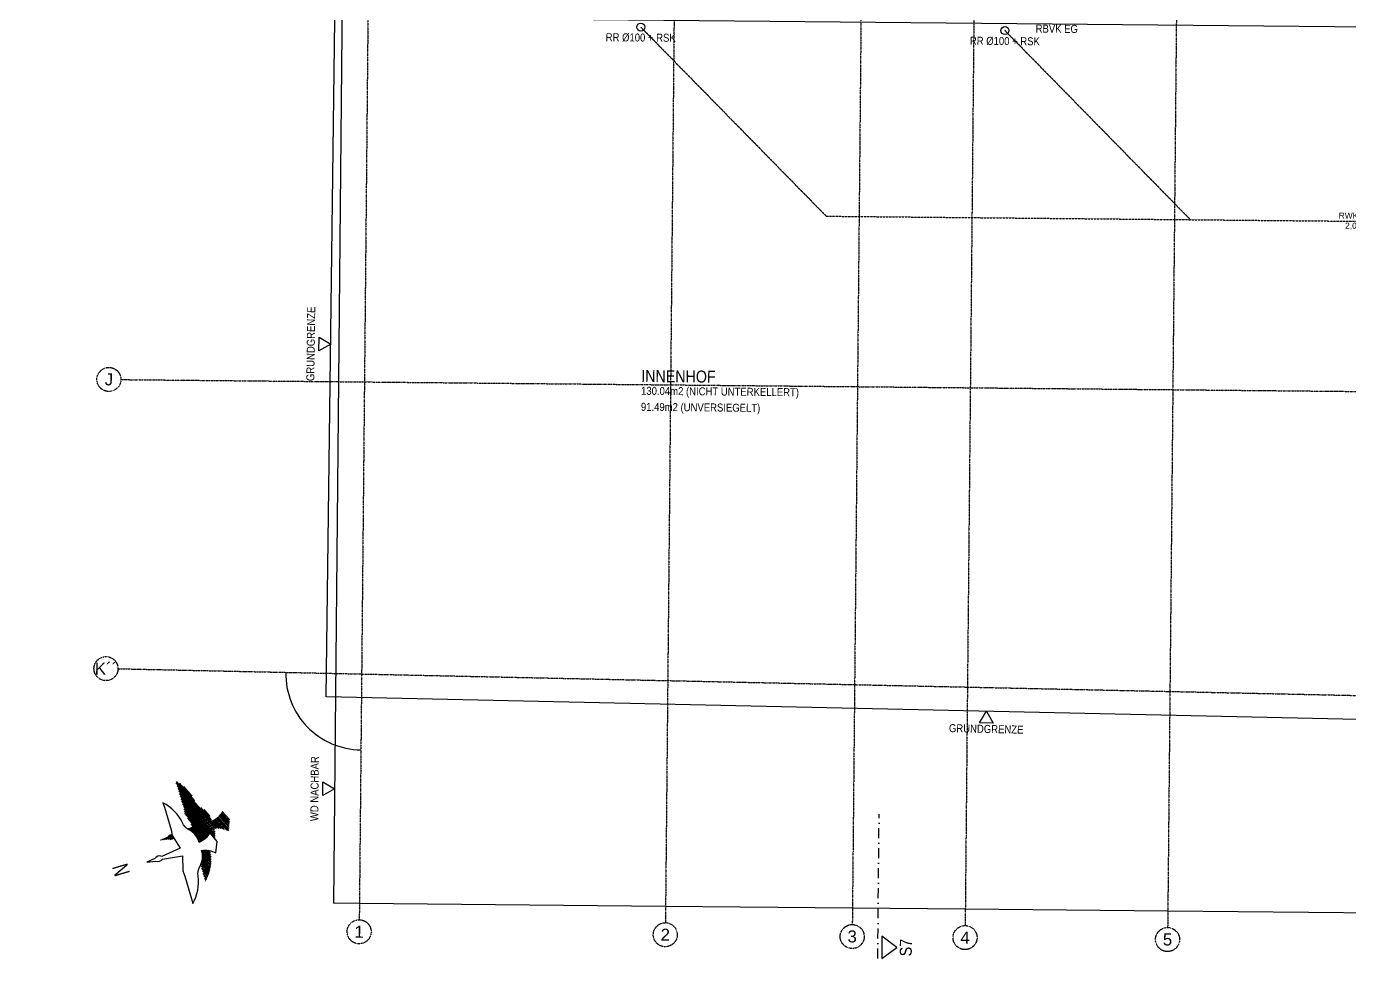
# Model space of a CAD drawing. Header units: millimetres. Extents: x 129024 to 200890, y -97881 to 32593.
# Drawn here: x 157129 to 173659, y -58961 to -47318 of the extents above; entities that cross this region are included whole.
import ezdxf
from ezdxf.enums import TextEntityAlignment as Align

# ---------------------------------------------------------------- set-up
doc = ezdxf.new("R2010")
doc.units = ezdxf.units.MM
for name, pattern in [('DASHDOT', [1, 0.5, -0.25, 0, -0.25]), ('HIDDEN', [0.375, 0.25, -0.125]), ('STRICHPUNKT', [1, 0.5, -0.25, 0, -0.25]), ('STRICHPUNKTX2', [2, 1, -0.5, 0, -0.5])]:
    doc.linetypes.add(name, pattern=pattern)
for name, color, linetype in [('00-TXT---------M0', 8, 'Continuous'), ('01-SCH-G00-Lk2-M0', 8, 'STRICHPUNKTX2'), ('01-SYM-G00-Lk2-M0', 8, 'Continuous'), ('01-TXT---------M0', 1, 'Continuous'), ('01-TXT---------PP', 1, 'Continuous'), ('01-TXT-G00-Lk2-M0', 1, 'Continuous'), ('02-ANS-G00-LK2-M0', 8, 'Continuous'), ('02-AXO-G00-Lk2-M0', 8, 'STRICHPUNKT'), ('02-DIM-G00-Lk2-ACHSEN', 251, 'Continuous'), ('02-WDA-G00-Lk2-M0', 8, 'Continuous'), ('03-SYM-G00-LK2-M0', 8, 'Continuous'), ('07-RWK-G00-Lk2-M0', 150, 'HIDDEN'), ('07-RWK-G00-Lk2-TXT', 150, 'Continuous'), ('07-TXT---------M0', 8, 'Continuous'), ('09-FIL-G00-LK2-BLAU', 161, 'Continuous'), ('09-VER-G00-Lk2-GRUNDSTÜCKSGRENZE', 161, 'Continuous')]:
    doc.layers.add(name, color=color, linetype=linetype)
doc.styles.add('ARIAL', font='arial.ttf', dxfattribs={"width": 0.85})
doc.styles.add('NORM7', font='norm.shx', dxfattribs={"width": 0.65})
doc.styles.get("Standard").update_dxf_attribs({"font": 'arial.ttf'})
doc.dimstyles.new('pp chromy&schneider', dxfattribs={"dimscale": 0.005, "dimtxt": 25, "dimasz": 10, "dimexe": 0, "dimexo": 0, "dimgap": 5, "dimtad": 1, "dimdec": 1, "dimlfac": 100, "dimrnd": 0.1, "dimzin": 9, "dimdsep": 46, "dimtxsty": 'ARIAL', "dimblk": 'c&s kote', "dimcen": 0, "dimse1": 1, "dimse2": 1, "dimclrd": 8, "dimclrt": 8, "dimadec": 0, "dimazin": 0, "dimtfac": 0.75, "dimtdec": 1, "dimtix": 1, "dimtmove": 2, "dimatfit": 0, "dimldrblk": 'NONE', "dimfxl": 1, "dimtolj": 1, "dimlwd": -1, "dimarcsym": 0})

# ---------------------------------------------------------------- blocks, each defined once
blk = doc.blocks.new('01-HK3')
blk.add_lwpolyline([(0, 0), (0.0423, 0.0732), (-0.0423, 0.0732)], close=True)
at = {"color": 0, "style": 'ARIAL', "width": 0.85}
blk.add_attdef('HEIGHT', text='', height=0.05, dxfattribs=at).set_placement((0, 0.35), align=Align.TOP_CENTER)
blk = doc.blocks.new('01-SQM')
at = {"layer": '01-TXT---------M0', "color": 1, "style": 'ARIAL', "width": 0.85}
blk.add_attdef('ROOM', (0, 0), '', height=0.15, dxfattribs=at)
blk.add_attdef('AREA', text='', height=0.1, dxfattribs=at).set_placement((0, -0.06), align=Align.TOP_LEFT)
at = {"layer": '01-TXT---------PP', "color": 1, "style": 'ARIAL', "width": 0.85}
blk.add_attdef('NR', text='', height=0.15, dxfattribs=at).set_placement((-0.117, 0), align=Align.RIGHT)
blk.add_attdef('FLOOR', text='', height=0.1, dxfattribs=at).set_placement((0, -0.26), align=Align.TOP_LEFT)
blk = doc.blocks.new('03-rar')
blk.add_circle((0, 0), 0.05)
at = {"layer": '01-TXT---------M0', "color": 8, "style": 'ARIAL', "width": 0.85}
blk.add_attdef('RR', text='', height=0.1, dxfattribs=at).set_placement((0, 0.1), align=Align.CENTER)
blk = doc.blocks.new('*X12')
at = {"color": 0}
for p, q in [((18.51, 8.999), (18.515, 9.005)), ((18.516, 8.97), (18.528, 8.982)), ((18.522, 8.94), (18.54, 8.959)), ((18.527, 8.911), (18.553, 8.936)), ((18.533, 8.881), (18.566, 8.914)), ((18.536, 8.778), (18.606, 8.848)), ((18.539, 8.852), (18.578, 8.891)), ((18.539, 8.816), (18.591, 8.868)), ((18.542, 8.749), (18.626, 8.833)), ((18.554, 8.725), (18.642, 8.813)), ((18.569, 8.705), (18.654, 8.79)), ((18.653, 7.799), (19.461, 8.607)), ((18.655, 8.755), (18.661, 8.762)), ((18.677, 7.964), (19.24, 8.528)), ((18.688, 7.799), (19.517, 8.628)), ((18.699, 7.951), (19.293, 8.545)), ((18.721, 7.938), (19.349, 8.566)), ((18.725, 7.801), (19.573, 8.648)), ((18.745, 7.926), (19.405, 8.587)), ((18.767, 7.807), (19.629, 8.669)), ((18.814, 7.819), (19.685, 8.69)), ((18.848, 7.817), (19.741, 8.71)), ((18.854, 7.788), (19.803, 8.737)), ((18.858, 7.756), (19.838, 8.736)), ((19.436, 8.299), (19.802, 8.665)), ((19.535, 8.363), (19.738, 8.566)), ((18.553, 8.088), (18.832, 8.367)), ((18.568, 8.067), (18.845, 8.344)), ((18.583, 8.048), (18.857, 8.321)), ((18.6, 8.029), (18.917, 8.345)), ((18.618, 8.011), (19.038, 8.431)), ((18.637, 7.995), (19.145, 8.503)), ((18.656, 7.979), (19.192, 8.515)), ((18.742, 8.312), (18.82, 8.39)), ((18.785, 8.391), (18.808, 8.413)), ((17.667, 7.945), (17.679, 7.956)), ((17.691, 7.933), (17.73, 7.972)), ((17.716, 7.923), (17.782, 7.989)), ((17.741, 7.913), (17.838, 8.01)), ((17.767, 7.903), (17.894, 8.03)), ((17.794, 7.894), (17.95, 8.051)), ((17.821, 7.886), (18.006, 8.071)), ((17.849, 7.879), (18.041, 8.071)), ((17.877, 7.872), (18.069, 8.063)), ((17.907, 7.866), (18.097, 8.057)), ((17.937, 7.861), (18.128, 8.052)), ((17.968, 7.857), (18.161, 8.049)), ((18, 7.853), (18.196, 8.049)), ((18.033, 7.851), (18.234, 8.052)), ((18.068, 7.85), (18.276, 8.059)), ((18.103, 7.85), (18.325, 8.072)), ((18.14, 7.852), (18.35, 8.061)), ((18.179, 7.855), (18.355, 8.031)), ((18.219, 7.86), (18.358, 7.999)), ((18.262, 7.867), (18.359, 7.965)), ((18.526, 8.132), (18.55, 8.155)), ((18.539, 8.109), (18.629, 8.199)), ((19.037, 7.9), (19.293, 8.156)), ((19.107, 7.935), (19.256, 8.084)), ((18.304, 7.875), (18.358, 7.928)), ((18.342, 7.877), (18.352, 7.887)), ((18.82, 7.506), (19.097, 7.783)), ((18.829, 7.55), (19.08, 7.802)), ((18.845, 7.602), (19.064, 7.821)), ((18.854, 7.646), (19.05, 7.842)), ((18.854, 7.505), (19.114, 7.765)), ((18.858, 7.686), (19.036, 7.864)), ((18.859, 7.722), (19.023, 7.886)), ((18.889, 7.504), (19.133, 7.748)), ((18.923, 7.503), (19.152, 7.732)), ((18.957, 7.502), (19.173, 7.717)), ((18.992, 7.501), (19.194, 7.703)), ((19.026, 7.5), (19.216, 7.69)), ((19.061, 7.499), (19.24, 7.679))]:
    blk.add_line(p, q, dxfattribs=at)
blk = doc.blocks.new('nordente')
blk.add_line((-0.464, -0.529), (-0.461, -0.54))
blk.add_lwpolyline([(0.89, 0.003), (0.671, 0.036, 0.372109), (0.492, 0.036), (-0.006, 0.104), (0.091, 0.466), (0.077, 0.605), (0.077, 1.193), (0.084, 1.315, 0.167923), (-0.239, 0.696, -0.165355), (-0.351, 0.48, 0.21005), (-0.504, 0.107, -0.179114), (-0.831, 0.271), (-0.938, 0.003), (-0.831, -0.265, -0.179114), (-0.504, -0.102, 0.21005), (-0.351, -0.474, -0.165355), (-0.239, -0.69, 0.167923), (0.084, -1.309), (0.077, -1.188), (0.077, -0.599), (0.091, -0.46), (-0.006, -0.098), (0.492, -0.031, 0.372109), (0.671, -0.031)], format="xyb", close=True)
at = {"xscale": 1.124999999999997, "yscale": 1.124999999999997, "zscale": 1.124999999999997, "rotation": 249.7859252661306}
blk.add_blockref('*X12', (-1.902, 22.615), dxfattribs=at)
at = {"style": 'NORM7', "width": 0.75}
blk.add_text('N', height=0.394, rotation=270, dxfattribs=at).set_placement((1.368, 0.003), align=Align.CENTER)
blk = doc.blocks.new('schnittführung')
at = {"color": 4, "linetype": 'DASHDOT', "ltscale": 0.25}
blk.add_line((0.237, -0.138), (0.237, 1.662), dxfattribs=at)
blk.add_line((0.237, -0.138), (0.237, 1.662), dxfattribs=at)
blk.add_line((0.237, -0.138), (0.237, 1.662), dxfattribs=at)
at = {"color": 4}
blk.add_lwpolyline([(0.187, 0.138), (0.187, -0.138), (0, 0)], close=True, dxfattribs=at)
at = {"layer": '07-TXT---------M0', "color": 9, "style": 'ARIAL', "text_generation_flag": 6, "width": 0.85}
blk.add_attdef('SCHNITT', text='', height=0.15, rotation=270, dxfattribs=at).set_placement((-0.037, 0), align=Align.CENTER)
blk = doc.blocks.new('c&s kote')
at = {"color": 8}
for p, q in [((0, -2), (0, 2)), ((0, 2), (0, -2)), ((-2, 0), (2, 0)), ((2, 0), (-2, 0))]:
    blk.add_line(p, q, dxfattribs=at)
blk.add_circle((0, 0), 0.5, dxfattribs=at)
blk = doc.blocks.new('*D555')
at = {"layer": '02-DIM-G00-Lk2-ACHSEN', "color": 8, "transparency": 16777216}
blk.add_arc((189767, -26285), 378, 359.4577, 89.4425, dxfattribs=at)
at = {"layer": 'Defpoints', "color": 0, "transparency": 16777216}
for p in [(189791, -23821), (158479, -25985), (190096, -26099), (192167, -26308), (189455, -58747)]:
    blk.add_point(p, dxfattribs=at)
at = {"layer": '02-DIM-G00-Lk2-ACHSEN', "color": 8, "transparency": 16777216, "xscale": 0.05, "yscale": 0.05, "zscale": 0.05}
for p, rotation in [((189771, -25907), 179.44630059339), ((190145, -26289), 269.4538743099132)]:
    blk.add_blockref('c&s kote', p, dxfattribs=dict(at, rotation=rotation))
at = {"layer": '02-DIM-G00-Lk2-ACHSEN', "color": 8, "transparency": 16777216, "insert": (190037, -26020), "char_height": 0.125, "attachment_point": 5, "rotation": 314.4501, "style": 'ARIAL'}
blk.add_mtext('\\A1;90.00°', dxfattribs=at)
blk = doc.blocks.new('_None')
blk = doc.blocks.new('*D529')
at = {"layer": '02-DIM-G00-Lk2-ACHSEN', "color": 8, "transparency": 16777216}
blk.add_line((174578, -58401), (171388, -58370), dxfattribs=at)
at = {"layer": 'Defpoints', "color": 0, "transparency": 16777216}
for p in [(171388, -58370), (171386, -58574), (174576, -58604)]:
    blk.add_point(p, dxfattribs=at)
at = {"layer": '02-DIM-G00-Lk2-ACHSEN', "color": 8, "transparency": 16777216, "xscale": 0.05, "yscale": 0.05, "zscale": 0.05}
for p, rotation in [((171388, -58370), 179.4500874510324), ((174578, -58401), 359.4500874510325)]:
    blk.add_blockref('c&s kote', p, dxfattribs=dict(at, rotation=rotation))
at = {"layer": '02-DIM-G00-Lk2-ACHSEN', "color": 8, "transparency": 16777216, "insert": (172983, -58385), "char_height": 0.125, "attachment_point": 5, "rotation": 359.4501, "style": 'ARIAL'}
blk.add_mtext('\\A1;319000', dxfattribs=at)
blk = doc.blocks.new('*D530')
at = {"layer": '02-DIM-G00-Lk2-ACHSEN', "color": 8, "transparency": 16777216}
blk.add_line((171388, -58370), (168858, -58346), dxfattribs=at)
at = {"layer": 'Defpoints', "color": 0, "transparency": 16777216}
for p in [(168858, -58346), (168856, -58550), (171386, -58574)]:
    blk.add_point(p, dxfattribs=at)
at = {"layer": '02-DIM-G00-Lk2-ACHSEN', "color": 8, "transparency": 16777216, "xscale": 0.05, "yscale": 0.05, "zscale": 0.05}
for p, rotation in [((168858, -58346), 179.4500874510324), ((171388, -58370), 359.4500874510325)]:
    blk.add_blockref('c&s kote', p, dxfattribs=dict(at, rotation=rotation))
at = {"layer": '02-DIM-G00-Lk2-ACHSEN', "color": 8, "transparency": 16777216, "insert": (170123, -58358), "char_height": 0.125, "attachment_point": 5, "rotation": 359.4501, "style": 'ARIAL'}
blk.add_mtext('\\A1;253000', dxfattribs=at)
blk = doc.blocks.new('*D531')
at = {"layer": '02-DIM-G00-Lk2-ACHSEN', "color": 8, "transparency": 16777216}
blk.add_line((168858, -58346), (167448, -58332), dxfattribs=at)
at = {"layer": 'Defpoints', "color": 0, "transparency": 16777216}
for p in [(167448, -58332), (167446, -58536), (168856, -58550)]:
    blk.add_point(p, dxfattribs=at)
at = {"layer": '02-DIM-G00-Lk2-ACHSEN', "color": 8, "transparency": 16777216, "xscale": 0.05, "yscale": 0.05, "zscale": 0.05}
for p, rotation in [((167448, -58332), 179.4500874510324), ((168858, -58346), 359.4500874510325)]:
    blk.add_blockref('c&s kote', p, dxfattribs=dict(at, rotation=rotation))
at = {"layer": '02-DIM-G00-Lk2-ACHSEN', "color": 8, "transparency": 16777216, "insert": (168153, -58339), "char_height": 0.125, "attachment_point": 5, "rotation": 359.4501, "style": 'ARIAL'}
blk.add_mtext('\\A1;141000', dxfattribs=at)
blk = doc.blocks.new('*D532')
at = {"layer": '02-DIM-G00-Lk2-ACHSEN', "color": 8, "transparency": 16777216}
blk.add_line((167448, -58332), (165114, -58310), dxfattribs=at)
at = {"layer": 'Defpoints', "color": 0, "transparency": 16777216}
for p in [(165114, -58310), (165112, -58514), (167446, -58536)]:
    blk.add_point(p, dxfattribs=at)
at = {"layer": '02-DIM-G00-Lk2-ACHSEN', "color": 8, "transparency": 16777216, "xscale": 0.05, "yscale": 0.05, "zscale": 0.05}
for p, rotation in [((165114, -58310), 179.4500874510324), ((167448, -58332), 359.4500874510325)]:
    blk.add_blockref('c&s kote', p, dxfattribs=dict(at, rotation=rotation))
at = {"layer": '02-DIM-G00-Lk2-ACHSEN', "color": 8, "transparency": 16777216, "insert": (166281, -58321), "char_height": 0.125, "attachment_point": 5, "rotation": 359.4501, "style": 'ARIAL'}
blk.add_mtext('\\A1;233500', dxfattribs=at)
blk = doc.blocks.new('*D533')
at = {"layer": '02-DIM-G00-Lk2-ACHSEN', "color": 8, "transparency": 16777216}
blk.add_line((165113, -58310), (161289, -58273), dxfattribs=at)
at = {"layer": 'Defpoints', "color": 0, "transparency": 16777216}
for p in [(161289, -58273), (161287, -58477), (165112, -58514)]:
    blk.add_point(p, dxfattribs=at)
at = {"layer": '02-DIM-G00-Lk2-ACHSEN', "color": 8, "transparency": 16777216, "xscale": 0.05, "yscale": 0.05, "zscale": 0.05}
for p, rotation in [((161289, -58273), 179.4500874510324), ((165114, -58310), 359.4500874510325)]:
    blk.add_blockref('c&s kote', p, dxfattribs=dict(at, rotation=rotation))
at = {"layer": '02-DIM-G00-Lk2-ACHSEN', "color": 8, "transparency": 16777216, "insert": (163201, -58291), "char_height": 0.125, "attachment_point": 5, "rotation": 359.4501, "style": 'ARIAL'}
blk.add_mtext('\\A1;382500', dxfattribs=at)
blk = doc.blocks.new('*D534')
at = {"layer": '02-DIM-G00-Lk2-ACHSEN', "color": 0, "lineweight": -2, "transparency": 16777216}
blk.add_line((161074, -46916), (160965, -58270), dxfattribs=at)
at = {"layer": '02-DIM-G00-Lk2-ACHSEN', "color": 8, "transparency": 16777216}
blk.add_line((161289, -58273), (160965, -58270), dxfattribs=at)
at = {"layer": 'Defpoints', "color": 0, "transparency": 16777216}
for p in [(161074, -46916), (160965, -58270), (161287, -58477)]:
    blk.add_point(p, dxfattribs=at)
at = {"layer": '02-DIM-G00-Lk2-ACHSEN', "color": 8, "transparency": 16777216, "xscale": 0.05, "yscale": 0.05, "zscale": 0.05}
for p, rotation in [((160965, -58270), 179.4500874510324), ((161289, -58273), 359.4500874510325)]:
    blk.add_blockref('c&s kote', p, dxfattribs=dict(at, rotation=rotation))
at = {"layer": '02-DIM-G00-Lk2-ACHSEN', "color": 8, "transparency": 16777216, "insert": (161127, -58271), "char_height": 0.125, "attachment_point": 5, "rotation": 359.4501, "style": 'ARIAL'}
blk.add_mtext('\\A1;(32404.2)', dxfattribs=at)
blk = doc.blocks.new('*D537')
at = {"layer": '02-DIM-G00-Lk2-ACHSEN', "color": 8, "transparency": 16777216}
blk.add_arc((161316, -55407), 947, 178.7656, 269.4471, dxfattribs=at)
at = {"layer": 'Defpoints', "color": 0, "transparency": 16777216}
for p in [(161622, -23551), (158274, -55341), (160488, -55865), (191881, -56067), (161287, -58477)]:
    blk.add_point(p, dxfattribs=at)
at = {"layer": '02-DIM-G00-Lk2-ACHSEN', "color": 8, "transparency": 16777216, "xscale": 0.05, "yscale": 0.05, "zscale": 0.05}
for p, rotation in [((160370, -55386), 88.76408441988075), ((161307, -56353), 359.4485741282728)]:
    blk.add_blockref('c&s kote', p, dxfattribs=dict(at, rotation=rotation))
at = {"layer": '02-DIM-G00-Lk2-ACHSEN', "color": 8, "transparency": 16777216, "insert": (160637, -56065), "char_height": 0.125, "attachment_point": 5, "rotation": 314.1063, "style": 'ARIAL'}
blk.add_mtext('\\A1;90.69°', dxfattribs=at)
blk = doc.blocks.new('*D538')
at = {"layer": '02-DIM-G00-Lk2-ACHSEN', "color": 8, "transparency": 16777216}
blk.add_arc((189482, -56015), 916, 269.4532, 358.7594, dxfattribs=at)
at = {"layer": 'Defpoints', "color": 0, "transparency": 16777216}
for p in [(189791, -23821), (158274, -55341), (191881, -56067), (189929, -56815), (189455, -58747)]:
    blk.add_point(p, dxfattribs=at)
at = {"layer": '02-DIM-G00-Lk2-ACHSEN', "color": 8, "transparency": 16777216, "xscale": 0.05, "yscale": 0.05, "zscale": 0.05}
for p, rotation in [((190398, -56035), 88.7610078103221), ((189473, -56931), 179.4516507379268)]:
    blk.add_blockref('c&s kote', p, dxfattribs=dict(at, rotation=rotation))
at = {"layer": '02-DIM-G00-Lk2-ACHSEN', "color": 8, "transparency": 16777216, "insert": (190119, -56673), "char_height": 0.125, "attachment_point": 5, "rotation": 44.1063, "style": 'ARIAL'}
blk.add_mtext('\\A1;89.31°', dxfattribs=at)
blk = doc.blocks.new('01-hk4')
blk.add_lwpolyline([(0, 0, 0, 0.270625, 0), (0, 0.234375, 0.270625, 0.270625, 0)], format="xyseb")
at = {"layer": '00-TXT---------M0', "color": 8, "style": 'ARIAL', "width": 0.85}
blk.add_attdef('HEIGHT', text='', height=0.1, dxfattribs=at).set_placement((0, 0.35), align=Align.CENTER)

msp = doc.modelspace()

# ---------------------------------------------------------------- linework, layer by layer
at = {"layer": '02-AXO-G00-Lk2-M0'}
for points in [[(161621.9597, -23551.0557), (161286.7388, -58476.8888)], [(165446.7835, -23587.7667), (165111.5626, -58513.5998)], [(167781.6757, -23610.1772), (167446.4548, -58536.0103)], [(169191.611, -23623.7099), (168856.3901, -58549.543)], [(171721.4945, -23647.9919), (171386.2736, -58573.825)], [(158308.7315, -51729.2526), (191919.8148, -52051.8544)], [(158274.0664, -55340.9152), (191881.2786, -56066.85)]]:
    msp.add_lwpolyline(points, dxfattribs=at)
for centre in [(158158.7384, -51727.8129), (158122.4234, -55339.4597), (161285.2991, -58626.8819), (165110.1229, -58663.5929), (167445.0152, -58686.0034), (168854.9505, -58699.536), (171384.8339, -58723.8181)]:
    msp.add_circle(centre, 150, dxfattribs=at)
at = {"layer": '02-WDA-G00-Lk2-M0'}
msp.add_lwpolyline([(161235.3653, -35651.6008), (161124.519, -47200.4038), (176114.2329, -47344.3357), (176030.8026, -55994.539), (176030.8026, -55994.539)], dxfattribs=at)
at = {"layer": '07-RWK-G00-Lk2-M0'}
for p, q in [((167120.873, -49688.2496), (164803.9192, -47326.3882)), ((171670.6634, -49731.9189), (169353.7096, -47370.0575))]:
    msp.add_line(p, q, dxfattribs=at)
msp.add_lwpolyline([(167120.873, -49688.2496), (185539.2128, -49865.0303)], dxfattribs=at)
at = {"layer": '09-VER-G00-Lk2-GRUNDSTÜCKSGRENZE'}
msp.add_lwpolyline([(188528.9993, -56287.8298), (177367.665, -56053.4002), (160875.1827, -55691.6693), (161255.0372, -25749.9176), (134337.7329, -25542.6367), (134207.7502, -25540.7255), (134445.4422, -9374.574), (134473.5568, -7462.4191), (149467.7538, -7490.1338), (171830.0135, -7649.2242), (171537.8227, -25829.7547), (171672.0437, -25830.1354), (188820.0651, -25962.1865)], close=True, dxfattribs=at)

# ---------------------------------------------------------------- block references
at = {"layer": '01-SCH-G00-Lk2-M0'}
ref = msp.add_blockref('schnittführung', (168002.6213, -58823.2477), dxfattribs=dict(at, xscale=-1000, yscale=1000, zscale=1000, rotation=359.4500874496948))
ref.add_attrib('SCHNITT', 'S7', dxfattribs={"layer": '07-TXT---------M0', "color": 9, "extrusion": (0, 0, -1), "height": 150, "rotation": 270.54991255, "style": 'ARIAL', "text_generation_flag": 2, "width": 0.85}).set_placement((-168039.8788, -58823.6053), align=Align.TOP_CENTER)
at = {"layer": '01-SYM-G00-Lk2-M0'}
ref = msp.add_blockref('01-hk4', (170003.4154, -47086.2801), dxfattribs=dict(at, xscale=-640.0000004476773, yscale=640.0000004059359, zscale=640.0000004327273, rotation=179.4500874466261))
ref.add_attrib('HEIGHT', 'RBVK EG', dxfattribs={"layer": '00-TXT---------M0', "color": 8, "extrusion": (0, 0, -1), "height": 100, "rotation": 180.54991255, "style": 'ARIAL', "text_generation_flag": 4, "width": 0.85}).set_placement((-170000.9131, -47346.9895), align=Align.MIDDLE_CENTER)
at = {"layer": '01-TXT-G00-Lk2-M0', "xscale": 1000, "yscale": 1000, "zscale": 1000, "rotation": 359.4500874460895}
msp.add_blockref('01-SQM', (164808.7445, -51759.0843), dxfattribs=at).add_auto_attribs({'ROOM': 'INNENHOF', 'AREA': '130.04m2 (NICHT UNTERKELLERT)', 'FLOOR': '91.49m2 (UNVERSIEGELT)'})
at = {"layer": '02-ANS-G00-LK2-M0', "xscale": 500, "yscale": 500, "zscale": 500, "rotation": 196.4966287266018}
msp.add_blockref('nordente', (159059.803, -57630.7357), dxfattribs=at)
at = {"layer": '02-DIM-G00-Lk2-ACHSEN'}
ref = msp.add_blockref('01-HK3', (160978.3769, -56841.6985), dxfattribs=dict(at, xscale=-2000.000000016163, yscale=2000.000000025194, zscale=2000, rotation=89.45008742759751))
ref.add_attrib('HEIGHT', 'WD NACHBAR', dxfattribs={"layer": '0', "color": 0, "extrusion": (0, 0, -1), "height": 100, "rotation": 270.54991257, "style": 'ARIAL', "text_generation_flag": 2, "width": 0.85}).set_placement((-160678.3907, -56838.8192), align=Align.TOP_CENTER)
at = {"layer": '03-SYM-G00-LK2-M0'}
ref = msp.add_blockref('03-rar', (164803.9192, -47326.3882), dxfattribs=dict(at, xscale=1000, yscale=1000, zscale=1000, rotation=359.4500874506607))
ref.add_attrib('RR', 'RR %%c100 + RSK', dxfattribs={"layer": '01-TXT---------M0', "color": 8, "height": 100, "rotation": 359.45008745, "style": 'ARIAL', "width": 0.85}).set_placement((164802.1916, -47506.38), align=Align.CENTER)
ref = msp.add_blockref('03-rar', (169353.7096, -47370.0575), dxfattribs=dict(at, xscale=1000, yscale=1000, zscale=1000, rotation=359.4500874506607))
ref.add_attrib('RR', 'RR %%c100 + RSK', dxfattribs={"layer": '01-TXT---------M0', "color": 8, "height": 100, "rotation": 359.45008745, "style": 'ARIAL', "width": 0.85}).set_placement((169351.9821, -47550.0492), align=Align.CENTER)
at = {"layer": '09-FIL-G00-LK2-BLAU'}
ref = msp.add_blockref('01-HK3', (160931.0749, -51286.007), dxfattribs=dict(at, xscale=-2000.000000016163, yscale=2000.000000025194, zscale=2000, rotation=89.27315904426588))
ref.add_attrib('HEIGHT', 'GRUNDGRENZE', dxfattribs={"layer": '0', "color": 0, "extrusion": (0, 0, -1), "height": 100, "rotation": 270.72684096, "style": 'ARIAL', "text_generation_flag": 2, "width": 0.85}).set_placement((-160631.099, -51282.2013), align=Align.TOP_CENTER)
ref = msp.add_blockref('01-HK3', (169124.0855, -55872.5931), dxfattribs=dict(at, xscale=-2000.000000016163, yscale=2000.000000025194, zscale=2000, rotation=178.7435288435088))
ref.add_attrib('HEIGHT', 'GRUNDGRENZE', dxfattribs={"layer": '0', "color": 0, "extrusion": (0, 0, -1), "height": 100, "rotation": 181.25647116, "style": 'ARIAL', "text_generation_flag": 4, "width": 0.85}).set_placement((-169117.5072, -56172.521), align=Align.BOTTOM_CENTER)

# ---------------------------------------------------------------- texts
at = {"layer": '02-AXO-G00-Lk2-M0', "char_height": 150, "width": 303.3, "attachment_point": 5}
for s, insert, rotation in [('{\\fArial|b0|i0|c0|p34;J}', (158158.7384, -51727.8129), 359.45008745), ('{\\fArial|b0|i0|c0|p34;K´´}', (158122.4234, -55339.4597), 359.45009115), ('{\\fArial|b0|i0|c0|p34;1}', (161285.2991, -58626.8819), 359.45009115), ('{\\fArial|b0|i0|c0|p34;2}', (165110.1229, -58663.5929), 359.45009115), ('{\\fArial|b0|i0|c0|p34;3}', (167445.0152, -58686.0034), 359.45009115), ('{\\fArial|b0|i0|c0|p34;4}', (168854.9505, -58699.536), 359.45009115), ('{\\fArial|b0|i0|c0|p34;5}', (171384.8339, -58723.8181), 359.45008745)]:
    msp.add_mtext(s, dxfattribs=dict(at, insert=insert, rotation=rotation))
at = {"layer": '07-RWK-G00-Lk2-TXT', "insert": (173836.7716, -49752.7094), "char_height": 75, "width": 771.05, "attachment_point": 5, "rotation": 359.40768745}
msp.add_mtext('{\\fArial|b0|i0|c0|p34;RWK, DN125\\P2,0% Gef.}', dxfattribs=at)

# ---------------------------------------------------------------- dimensions: what is measured, and where the dimension line sits
at = {"layer": '02-DIM-G00-Lk2-ACHSEN'}
for base, line1, line2, picture, middle in [((160488.2937, -55865.3913), ((161621.9597, -23551.0557), (161286.7388, -58476.8888)), ((158274.0664, -55340.9152), (191881.2786, -56066.85)), '*D537', (160636.621, -56065.3378)), ((189928.9691, -56814.687), ((189790.6622, -23821.4212), (189455.4413, -58747.2543)), ((158274.0664, -55340.9152), (191881.2786, -56066.85)), '*D538', (190119.3211, -56672.8811)), ((190096.3943, -26099.0327), ((158479.1939, -25984.7041), (192166.906, -26308.0414)), ((189790.6622, -23821.4212), (189455.4413, -58747.2543)), '*D555', (190037.1007, -26020.0582))]:
    dim = msp.add_angular_dim_2l(base=base, line1=line1, line2=line2, dimstyle='pp chromy&schneider', override={"dimzin": 8, "dimadec": 2}, dxfattribs=at)
    dim.commit()
    dim.dimension.update_dxf_attribs({"geometry": picture, "text_midpoint": middle})
dim = msp.add_linear_dim(base=(160964.6675, -58270.0445), p1=(161286.7388, -58476.8888), p2=(161073.6413, -46916.3423), angle=359.45008745, text='(<>)', dimstyle='pp chromy&schneider', override={"dimzin": 8, "dimse2": 0}, dxfattribs=at)
dim.commit()
dim.dimension.update_dxf_attribs({"geometry": '*D534', "text_midpoint": (161126.6819, -58271.4926)})
for base, p1, p2, picture, middle in [((161288.6942, -58273.1546), (165111.5626, -58513.5998), (161286.7388, -58476.8888), '*D533', (163201.107, -58291.4212)), ((165113.518, -58309.8655), (167446.4548, -58536.0103), (165111.5626, -58513.5998), '*D532', (166280.965, -58320.9819)), ((167448.4103, -58332.276), (168856.3901, -58549.543), (167446.4548, -58536.0103), '*D531', (168153.3788, -58338.9535)), ((168858.3456, -58345.8087), (171386.2736, -58573.825), (168856.3901, -58549.543), '*D530', (170123.2881, -58357.8608)), ((171388.229, -58370.0907), (174576.1266, -58604.4414), (171386.2736, -58573.825), '*D529', (172983.1564, -58385.3101))]:
    dim = msp.add_linear_dim(base=base, p1=p1, p2=p2, angle=359.45008745, dimstyle='pp chromy&schneider', override={"dimzin": 8}, dxfattribs=at)
    dim.commit()
    dim.dimension.update_dxf_attribs({"geometry": picture, "text_midpoint": middle})

doc.saveas('drawing.dxf')
